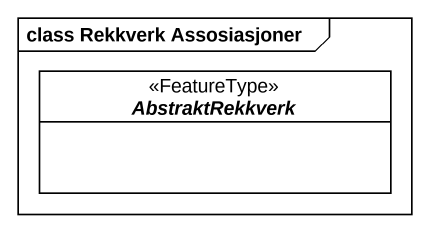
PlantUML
@startuml
mainframe class Rekkverk Assosiasjoner
hide circle
hide empty members
abstract class AbstraktRekkverk <<FeatureType>>
@enduml
